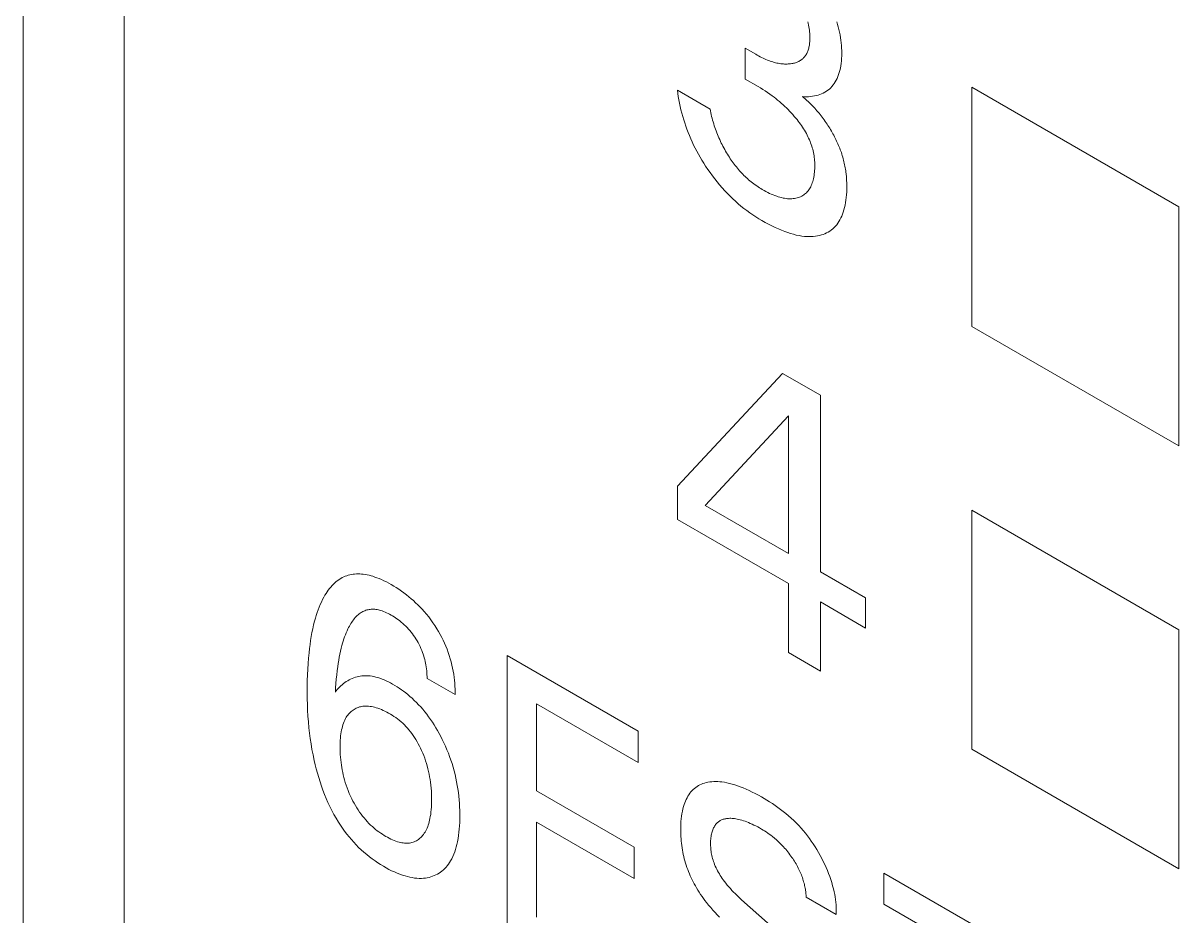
# Model space of a CAD drawing. Header units: inches. Extents: x 67578 to 72421, y -34894 to -31675.
# Drawn here: x 70346.32 to 70354.48, y -33409.98 to -33403.68 of the extents above; entities that cross this region are included whole.
import ezdxf

# ---------------------------------------------------------------- set-up
doc = ezdxf.new("R2010")
doc.units = ezdxf.units.IN
doc.header["$MEASUREMENT"] = 0

# ---------------------------------------------------------------- blocks, each defined once
blk = doc.blocks.new('ET200S')
at = {"lineweight": 0}
for p, q in [((86.7941, -40.491), (86.7941, 24.9925)), ((87.2429, 24.9235), (87.2429, -40.5599)), ((90.2796, -35.2063), (90.2812, -35.2134)), ((90.4112, -35.2183), (90.4077, -35.2068)), ((90.2812, -35.2134), (90.2828, -35.2211)), ((90.2828, -35.2211), (90.2841, -35.2287)), ((90.2841, -35.2287), (90.2853, -35.2363)), ((90.2853, -35.2363), (90.2863, -35.2438)), ((90.2863, -35.2438), (90.287, -35.2512)), ((90.287, -35.2512), (90.2876, -35.2585)), ((90.2876, -35.2585), (90.288, -35.2658)), ((90.4144, -35.2298), (90.4112, -35.2183)), ((90.4172, -35.2412), (90.4144, -35.2298)), ((90.4199, -35.2533), (90.4172, -35.2412)), ((90.4223, -35.2653), (90.4199, -35.2533)), ((90.2859, -35.31), (90.2851, -35.3147)), ((90.2866, -35.3052), (90.2859, -35.31)), ((90.2871, -35.3003), (90.2866, -35.3052)), ((90.2876, -35.2953), (90.2871, -35.3003)), ((90.2879, -35.2903), (90.2876, -35.2953)), ((90.2881, -35.2851), (90.2879, -35.2903)), ((90.288, -35.2658), (90.2882, -35.2729)), ((90.2882, -35.28), (90.2881, -35.2851)), ((90.2882, -35.2729), (90.2882, -35.28)), ((90.4243, -35.2772), (90.4223, -35.2653)), ((90.4259, -35.289), (90.4243, -35.2772)), ((90.4272, -35.3007), (90.4259, -35.289)), ((90.4283, -35.3122), (90.4272, -35.3007)), ((90.429, -35.3236), (90.4283, -35.3122)), ((90.0003, -35.3238), (90.0476, -35.3511)), ((90.0003, -35.4609), (90.0003, -35.3238)), ((90.0541, -35.3548), (90.0476, -35.3511)), ((90.0606, -35.3584), (90.0541, -35.3548)), ((90.0671, -35.3618), (90.0606, -35.3584)), ((90.0736, -35.3651), (90.0671, -35.3618)), ((90.0801, -35.3682), (90.0736, -35.3651)), ((90.2632, -35.3637), (90.2606, -35.3665)), ((90.2656, -35.3608), (90.2632, -35.3637)), ((90.2679, -35.3577), (90.2656, -35.3608)), ((90.2701, -35.3545), (90.2679, -35.3577)), ((90.2722, -35.3512), (90.2701, -35.3545)), ((90.2742, -35.3477), (90.2722, -35.3512)), ((90.276, -35.3441), (90.2742, -35.3477)), ((90.2777, -35.3403), (90.276, -35.3441)), ((90.2793, -35.3364), (90.2777, -35.3403)), ((90.2807, -35.3323), (90.2793, -35.3364)), ((90.282, -35.3281), (90.2807, -35.3323)), ((90.2832, -35.3237), (90.282, -35.3281)), ((90.2842, -35.3193), (90.2832, -35.3237)), ((90.2851, -35.3147), (90.2842, -35.3193)), ((90.4289, -35.369), (90.4294, -35.3576)), ((90.4294, -35.3348), (90.429, -35.3236)), ((90.4295, -35.3459), (90.4294, -35.3348)), ((90.4294, -35.3576), (90.4295, -35.3459)), ((90.0866, -35.3711), (90.0801, -35.3682)), ((90.093, -35.3739), (90.0866, -35.3711)), ((90.0994, -35.3766), (90.093, -35.3739)), ((90.1059, -35.3791), (90.0994, -35.3766)), ((90.1119, -35.3812), (90.1059, -35.3791)), ((90.118, -35.3833), (90.1119, -35.3812)), ((90.124, -35.3851), (90.118, -35.3833)), ((90.1299, -35.3868), (90.124, -35.3851)), ((90.1359, -35.3884), (90.1299, -35.3868)), ((90.1418, -35.3897), (90.1359, -35.3884)), ((90.1476, -35.3909), (90.1418, -35.3897)), ((90.1535, -35.392), (90.1476, -35.3909)), ((90.1592, -35.3928), (90.1535, -35.392)), ((90.1649, -35.3935), (90.1592, -35.3928)), ((90.1704, -35.3939), (90.1649, -35.3935)), ((90.1759, -35.3943), (90.1704, -35.3939)), ((90.1814, -35.3944), (90.1759, -35.3943)), ((90.1868, -35.3943), (90.1814, -35.3944)), ((90.1921, -35.3941), (90.1868, -35.3943)), ((90.1974, -35.3937), (90.1921, -35.3941)), ((90.2026, -35.3931), (90.1974, -35.3937)), ((90.2078, -35.3924), (90.2026, -35.3931)), ((90.2119, -35.3916), (90.2078, -35.3924)), ((90.2159, -35.3907), (90.2119, -35.3916)), ((90.2199, -35.3897), (90.2159, -35.3907)), ((90.2239, -35.3886), (90.2199, -35.3897)), ((90.2277, -35.3873), (90.2239, -35.3886)), ((90.2315, -35.3859), (90.2277, -35.3873)), ((90.2352, -35.3843), (90.2315, -35.3859)), ((90.2389, -35.3825), (90.2352, -35.3843)), ((90.2424, -35.3806), (90.2389, -35.3825)), ((90.2459, -35.3786), (90.2424, -35.3806)), ((90.2492, -35.3763), (90.2459, -35.3786)), ((90.2524, -35.3739), (90.2492, -35.3763)), ((90.2553, -35.3716), (90.2524, -35.3739)), ((90.258, -35.3691), (90.2553, -35.3716)), ((90.2606, -35.3665), (90.258, -35.3691)), ((90.4214, -35.4225), (90.4236, -35.4124)), ((90.4236, -35.4124), (90.4255, -35.402)), ((90.4255, -35.402), (90.427, -35.3912)), ((90.427, -35.3912), (90.4281, -35.3803)), ((90.4281, -35.3803), (90.4289, -35.369)), ((90.0582, -35.4944), (90.0003, -35.4609)), ((90.4011, -35.4734), (90.4053, -35.4659)), ((90.4053, -35.4659), (90.4092, -35.458)), ((90.4092, -35.458), (90.4127, -35.4498)), ((90.4127, -35.4498), (90.4159, -35.4412)), ((90.4159, -35.4412), (90.4187, -35.4323)), ((90.4187, -35.4323), (90.4214, -35.4225)), ((89.6996, -35.5104), (89.8447, -35.5942)), ((89.6996, -35.5104), (89.7015, -35.5247)), ((90.0582, -35.4944), (90.0686, -35.5005)), ((90.0686, -35.5005), (90.0791, -35.507)), ((90.0791, -35.507), (90.0896, -35.5137)), ((90.0896, -35.5137), (90.1001, -35.5206)), ((90.3475, -35.5231), (90.3547, -35.5193)), ((90.3547, -35.5193), (90.3616, -35.515)), ((90.3616, -35.515), (90.3683, -35.5103)), ((90.3683, -35.5103), (90.3746, -35.5052)), ((90.3746, -35.5052), (90.3807, -35.4996)), ((90.3807, -35.4996), (90.3864, -35.4935)), ((90.3864, -35.4935), (90.3916, -35.4872)), ((90.3916, -35.4872), (90.3965, -35.4805)), ((90.3965, -35.4805), (90.4011, -35.4734)), ((91.927, -36.0283), (91.0078, -35.4976)), ((91.0078, -35.4976), (91.0078, -36.559)), ((89.7015, -35.5247), (89.7036, -35.5391)), ((89.7036, -35.5391), (89.7061, -35.5536)), ((89.7061, -35.5536), (89.709, -35.5683)), ((89.709, -35.5683), (89.7121, -35.583)), ((90.1001, -35.5206), (90.1105, -35.5279)), ((90.1105, -35.5279), (90.1209, -35.5354)), ((90.1209, -35.5354), (90.129, -35.5415)), ((90.129, -35.5415), (90.1371, -35.5478)), ((90.1371, -35.5478), (90.1451, -35.5543)), ((90.1451, -35.5543), (90.1531, -35.5609)), ((90.1531, -35.5609), (90.161, -35.5678)), ((90.161, -35.5678), (90.1689, -35.5749)), ((90.2551, -35.5386), (90.2644, -35.5392)), ((90.2602, -35.5428), (90.2551, -35.5386)), ((90.2653, -35.5471), (90.2602, -35.5428)), ((90.2644, -35.5392), (90.2735, -35.5394)), ((90.2703, -35.5515), (90.2653, -35.5471)), ((90.2754, -35.556), (90.2703, -35.5515)), ((90.2735, -35.5394), (90.2824, -35.5392)), ((90.2804, -35.5607), (90.2754, -35.556)), ((90.2854, -35.5654), (90.2804, -35.5607)), ((90.2824, -35.5392), (90.2912, -35.5385)), ((90.2904, -35.5703), (90.2854, -35.5654)), ((90.2953, -35.5753), (90.2904, -35.5703)), ((90.2912, -35.5385), (90.2998, -35.5375)), ((90.2998, -35.5375), (90.3082, -35.5361)), ((90.3082, -35.5361), (90.3165, -35.5343)), ((90.3165, -35.5343), (90.3246, -35.5321)), ((90.3246, -35.5321), (90.3325, -35.5295)), ((90.3325, -35.5295), (90.3401, -35.5265)), ((90.3401, -35.5265), (90.3475, -35.5231)), ((89.7121, -35.583), (89.7156, -35.5979)), ((89.7156, -35.5979), (89.7194, -35.6128)), ((89.7194, -35.6128), (89.7236, -35.6277)), ((89.8463, -35.6023), (89.8447, -35.5942)), ((89.8481, -35.6104), (89.8463, -35.6023)), ((89.8499, -35.6186), (89.8481, -35.6104)), ((89.8519, -35.6268), (89.8499, -35.6186)), ((90.1689, -35.5749), (90.1768, -35.5821)), ((90.1768, -35.5821), (90.184, -35.5891)), ((90.184, -35.5891), (90.1912, -35.5962)), ((90.1912, -35.5962), (90.1983, -35.6035)), ((90.1983, -35.6035), (90.2053, -35.611)), ((90.2053, -35.611), (90.2122, -35.6186)), ((90.2122, -35.6186), (90.2191, -35.6265)), ((90.3002, -35.5804), (90.2953, -35.5753)), ((90.3051, -35.5856), (90.3002, -35.5804)), ((90.31, -35.5909), (90.3051, -35.5856)), ((90.3148, -35.5963), (90.31, -35.5909)), ((90.3196, -35.6018), (90.3148, -35.5963)), ((90.3243, -35.6074), (90.3196, -35.6018)), ((90.329, -35.6131), (90.3243, -35.6074)), ((90.3336, -35.6188), (90.329, -35.6131)), ((90.3382, -35.6247), (90.3336, -35.6188)), ((89.7236, -35.6277), (89.7278, -35.6418)), ((89.7278, -35.6418), (89.7323, -35.6559)), ((89.7323, -35.6559), (89.7371, -35.6699)), ((89.7371, -35.6699), (89.7421, -35.684)), ((89.8541, -35.6351), (89.8519, -35.6268)), ((89.8563, -35.6433), (89.8541, -35.6351)), ((89.8587, -35.6516), (89.8563, -35.6433)), ((89.8612, -35.6599), (89.8587, -35.6516)), ((89.8638, -35.6682), (89.8612, -35.6599)), ((89.8664, -35.6759), (89.8638, -35.6682)), ((90.2191, -35.6265), (90.2258, -35.6345)), ((90.2258, -35.6345), (90.231, -35.6409)), ((90.231, -35.6409), (90.236, -35.6474)), ((90.236, -35.6474), (90.241, -35.654)), ((90.241, -35.654), (90.2459, -35.6607)), ((90.2459, -35.6607), (90.2507, -35.6676)), ((90.2507, -35.6676), (90.2553, -35.6745)), ((90.3428, -35.6306), (90.3382, -35.6247)), ((90.3472, -35.6366), (90.3428, -35.6306)), ((90.3517, -35.6426), (90.3472, -35.6366)), ((90.356, -35.6488), (90.3517, -35.6426)), ((90.3603, -35.655), (90.356, -35.6488)), ((90.3645, -35.6612), (90.3603, -35.655)), ((90.3685, -35.6672), (90.3645, -35.6612)), ((90.3724, -35.6733), (90.3685, -35.6672)), ((90.3762, -35.6794), (90.3724, -35.6733)), ((89.7421, -35.684), (89.7475, -35.6981)), ((89.7475, -35.6981), (89.7532, -35.7121)), ((89.7532, -35.7121), (89.7592, -35.7261)), ((89.8691, -35.6837), (89.8664, -35.6759)), ((89.8719, -35.6914), (89.8691, -35.6837)), ((89.8748, -35.6991), (89.8719, -35.6914)), ((89.8778, -35.7069), (89.8748, -35.6991)), ((89.881, -35.7146), (89.8778, -35.7069)), ((89.8842, -35.7222), (89.881, -35.7146)), ((89.8876, -35.7299), (89.8842, -35.7222)), ((90.2553, -35.6745), (90.2599, -35.6815)), ((90.2599, -35.6815), (90.2643, -35.6886)), ((90.2643, -35.6886), (90.2685, -35.6959)), ((90.2685, -35.6959), (90.2726, -35.7032)), ((90.2726, -35.7032), (90.2761, -35.71)), ((90.2761, -35.71), (90.2796, -35.7168)), ((90.2796, -35.7168), (90.2828, -35.7238)), ((90.2828, -35.7238), (90.2859, -35.7307)), ((90.3799, -35.6855), (90.3762, -35.6794)), ((90.3836, -35.6917), (90.3799, -35.6855)), ((90.3872, -35.698), (90.3836, -35.6917)), ((90.3907, -35.7042), (90.3872, -35.698)), ((90.3942, -35.7105), (90.3907, -35.7042)), ((90.3975, -35.7168), (90.3942, -35.7105)), ((90.4008, -35.7232), (90.3975, -35.7168)), ((90.4039, -35.7296), (90.4008, -35.7232)), ((89.7592, -35.7261), (89.7654, -35.74)), ((89.7654, -35.74), (89.772, -35.7538)), ((89.772, -35.7538), (89.7788, -35.7675)), ((89.7788, -35.7675), (89.7859, -35.7811)), ((89.8911, -35.7375), (89.8876, -35.7299)), ((89.8946, -35.7449), (89.8911, -35.7375)), ((89.8983, -35.7522), (89.8946, -35.7449)), ((89.902, -35.7595), (89.8983, -35.7522)), ((89.9059, -35.7667), (89.902, -35.7595)), ((89.9098, -35.7739), (89.9059, -35.7667)), ((89.9139, -35.781), (89.9098, -35.7739)), ((90.2859, -35.7307), (90.2888, -35.7377)), ((90.2888, -35.7377), (90.2916, -35.7447)), ((90.2916, -35.7447), (90.2941, -35.7517)), ((90.2941, -35.7517), (90.2965, -35.7587)), ((90.2965, -35.7587), (90.2987, -35.7657)), ((90.2987, -35.7657), (90.3006, -35.7727)), ((90.3006, -35.7727), (90.3025, -35.7799)), ((90.407, -35.736), (90.4039, -35.7296)), ((90.41, -35.7424), (90.407, -35.736)), ((90.4129, -35.7488), (90.41, -35.7424)), ((90.4157, -35.7553), (90.4129, -35.7488)), ((90.4184, -35.7617), (90.4157, -35.7553)), ((90.4209, -35.7682), (90.4184, -35.7617)), ((90.4234, -35.7746), (90.4209, -35.7682)), ((90.4258, -35.7811), (90.4234, -35.7746)), ((89.7859, -35.7811), (89.7933, -35.7946)), ((89.7933, -35.7946), (89.8009, -35.808)), ((89.8009, -35.808), (89.8088, -35.8212)), ((89.8088, -35.8212), (89.8168, -35.8343)), ((89.918, -35.7881), (89.9139, -35.781)), ((89.9223, -35.7951), (89.918, -35.7881)), ((89.9266, -35.8021), (89.9223, -35.7951)), ((89.9307, -35.8085), (89.9266, -35.8021)), ((89.9349, -35.8148), (89.9307, -35.8085)), ((89.9392, -35.821), (89.9349, -35.8148)), ((89.9435, -35.8272), (89.9392, -35.821)), ((89.9479, -35.8333), (89.9435, -35.8272)), ((90.3025, -35.7799), (90.3041, -35.7872)), ((90.3041, -35.7872), (90.3055, -35.7944)), ((90.3055, -35.7944), (90.3067, -35.8015)), ((90.3067, -35.8015), (90.3076, -35.8086)), ((90.3076, -35.8086), (90.3084, -35.8156)), ((90.3084, -35.8156), (90.3091, -35.8225)), ((90.3091, -35.8225), (90.3095, -35.8294)), ((90.428, -35.7876), (90.4258, -35.7811)), ((90.4302, -35.794), (90.428, -35.7876)), ((90.4323, -35.8008), (90.4302, -35.794)), ((90.4343, -35.8077), (90.4323, -35.8008)), ((90.4362, -35.8145), (90.4343, -35.8077)), ((90.438, -35.8213), (90.4362, -35.8145)), ((90.4396, -35.8281), (90.438, -35.8213)), ((89.8168, -35.8343), (89.8251, -35.8472)), ((89.8251, -35.8472), (89.8349, -35.8619)), ((89.8349, -35.8619), (89.845, -35.8762)), ((89.845, -35.8762), (89.8553, -35.8904)), ((89.9524, -35.8393), (89.9479, -35.8333)), ((89.957, -35.8452), (89.9524, -35.8393)), ((89.9616, -35.8511), (89.957, -35.8452)), ((89.9663, -35.8568), (89.9616, -35.8511)), ((89.9711, -35.8624), (89.9663, -35.8568)), ((89.9758, -35.8679), (89.9711, -35.8624)), ((89.9807, -35.8733), (89.9758, -35.8679)), ((89.9856, -35.8786), (89.9807, -35.8733)), ((89.9905, -35.8838), (89.9856, -35.8786)), ((90.3088, -35.8744), (90.3079, -35.8819)), ((90.3094, -35.8667), (90.3088, -35.8744)), ((90.3098, -35.8589), (90.3094, -35.8667)), ((90.3095, -35.8294), (90.3098, -35.8362)), ((90.3098, -35.8362), (90.31, -35.8429)), ((90.31, -35.851), (90.3098, -35.8589)), ((90.31, -35.8429), (90.31, -35.851)), ((90.4412, -35.8348), (90.4396, -35.8281)), ((90.4426, -35.8416), (90.4412, -35.8348)), ((90.4439, -35.8483), (90.4426, -35.8416)), ((90.4451, -35.855), (90.4439, -35.8483)), ((90.4462, -35.8617), (90.4451, -35.855)), ((90.4472, -35.8683), (90.4462, -35.8617)), ((90.4481, -35.8749), (90.4472, -35.8683)), ((90.4489, -35.8815), (90.4481, -35.8749)), ((89.8553, -35.8904), (89.8658, -35.9042)), ((89.8658, -35.9042), (89.8766, -35.9178)), ((89.8766, -35.9178), (89.8875, -35.931)), ((89.9956, -35.8888), (89.9905, -35.8838)), ((90.0006, -35.8937), (89.9956, -35.8888)), ((90.0057, -35.8986), (90.0006, -35.8937)), ((90.0108, -35.9032), (90.0057, -35.8986)), ((90.016, -35.9078), (90.0108, -35.9032)), ((90.0212, -35.9122), (90.016, -35.9078)), ((90.0273, -35.9172), (90.0212, -35.9122)), ((90.0334, -35.9221), (90.0273, -35.9172)), ((90.0396, -35.9267), (90.0334, -35.9221)), ((90.0458, -35.9312), (90.0396, -35.9267)), ((90.2967, -35.928), (90.2944, -35.9336)), ((90.2988, -35.9223), (90.2967, -35.928)), ((90.3007, -35.9164), (90.2988, -35.9223)), ((90.3025, -35.9104), (90.3007, -35.9164)), ((90.3042, -35.9035), (90.3025, -35.9104)), ((90.3056, -35.8965), (90.3042, -35.9035)), ((90.3069, -35.8893), (90.3056, -35.8965)), ((90.3079, -35.8819), (90.3069, -35.8893)), ((90.4502, -35.8957), (90.4489, -35.8815)), ((90.4512, -35.9097), (90.4502, -35.8957)), ((90.4518, -35.9235), (90.4512, -35.9097)), ((90.4521, -35.937), (90.4518, -35.9235)), ((89.8875, -35.931), (89.8987, -35.9439)), ((89.8987, -35.9439), (89.9102, -35.9566)), ((89.9102, -35.9566), (89.9218, -35.9689)), ((89.9218, -35.9689), (89.9336, -35.9809)), ((89.9336, -35.9809), (89.9456, -35.9924)), ((90.052, -35.9355), (90.0458, -35.9312)), ((90.0582, -35.9397), (90.052, -35.9355)), ((90.0645, -35.9438), (90.0582, -35.9397)), ((90.0707, -35.9476), (90.0645, -35.9438)), ((90.077, -35.9514), (90.0707, -35.9476)), ((90.085, -35.956), (90.077, -35.9514)), ((90.093, -35.9603), (90.085, -35.956)), ((90.101, -35.9645), (90.093, -35.9603)), ((90.109, -35.9684), (90.101, -35.9645)), ((90.117, -35.972), (90.109, -35.9684)), ((90.125, -35.9754), (90.117, -35.972)), ((90.1329, -35.9785), (90.125, -35.9754)), ((90.1408, -35.9814), (90.1329, -35.9785)), ((90.2518, -35.9809), (90.2471, -35.9832)), ((90.2563, -35.9784), (90.2518, -35.9809)), ((90.2607, -35.9756), (90.2563, -35.9784)), ((90.2649, -35.9726), (90.2607, -35.9756)), ((90.2689, -35.9693), (90.2649, -35.9726)), ((90.2728, -35.9657), (90.2689, -35.9693)), ((90.2764, -35.9619), (90.2728, -35.9657)), ((90.2799, -35.9578), (90.2764, -35.9619)), ((90.2832, -35.9535), (90.2799, -35.9578)), ((90.2863, -35.9488), (90.2832, -35.9535)), ((90.2892, -35.944), (90.2863, -35.9488)), ((90.2919, -35.9389), (90.2892, -35.944)), ((90.2944, -35.9336), (90.2919, -35.9389)), ((90.4499, -35.9863), (90.4509, -35.9744)), ((90.4509, -35.9744), (90.4516, -35.9621)), ((90.4516, -35.9621), (90.452, -35.9497)), ((90.452, -35.9497), (90.4521, -35.937)), ((89.9456, -35.9924), (89.9577, -36.0036)), ((89.9577, -36.0036), (89.9699, -36.0143)), ((89.9699, -36.0143), (89.9822, -36.0247)), ((89.9822, -36.0247), (89.9953, -36.0352)), ((90.1479, -35.9837), (90.1408, -35.9814)), ((90.1549, -35.9858), (90.1479, -35.9837)), ((90.1619, -35.9876), (90.1549, -35.9858)), ((90.1689, -35.9892), (90.1619, -35.9876)), ((90.1758, -35.9905), (90.1689, -35.9892)), ((90.1826, -35.9915), (90.1758, -35.9905)), ((90.1893, -35.9922), (90.1826, -35.9915)), ((90.1959, -35.9926), (90.1893, -35.9922)), ((90.2021, -35.9927), (90.1959, -35.9926)), ((90.2082, -35.9925), (90.2021, -35.9927)), ((90.2142, -35.992), (90.2082, -35.9925)), ((90.2201, -35.9913), (90.2142, -35.992)), ((90.2258, -35.9902), (90.2201, -35.9913)), ((90.2315, -35.9888), (90.2258, -35.9902)), ((90.237, -35.9872), (90.2315, -35.9888)), ((90.2423, -35.9852), (90.237, -35.9872)), ((90.2471, -35.9832), (90.2423, -35.9852)), ((90.4395, -36.0421), (90.4423, -36.0315)), ((90.4423, -36.0315), (90.4448, -36.0207)), ((90.4448, -36.0207), (90.4468, -36.0095)), ((90.4468, -36.0095), (90.4485, -35.998)), ((90.4485, -35.998), (90.4499, -35.9863)), ((91.927, -37.0897), (91.927, -36.0283)), ((89.9953, -36.0352), (90.0086, -36.0453)), ((90.0086, -36.0453), (90.0219, -36.0549)), ((90.0219, -36.0549), (90.0352, -36.0641)), ((90.0352, -36.0641), (90.0486, -36.0729)), ((90.0486, -36.0729), (90.062, -36.0813)), ((90.062, -36.0813), (90.0755, -36.0894)), ((90.4219, -36.0857), (90.4261, -36.0776)), ((90.4261, -36.0776), (90.4299, -36.0692)), ((90.4299, -36.0692), (90.4334, -36.0605)), ((90.4334, -36.0605), (90.4366, -36.0514)), ((90.4366, -36.0514), (90.4395, -36.0421)), ((90.0755, -36.0894), (90.09, -36.0977)), ((90.09, -36.0977), (90.1046, -36.1056)), ((90.1046, -36.1056), (90.1192, -36.1131)), ((90.1192, -36.1131), (90.1337, -36.1201)), ((90.1337, -36.1201), (90.1481, -36.1266)), ((90.1481, -36.1266), (90.1626, -36.1326)), ((90.1626, -36.1326), (90.1769, -36.1381)), ((90.3767, -36.1358), (90.3835, -36.1311)), ((90.3835, -36.1311), (90.3899, -36.1259)), ((90.3899, -36.1259), (90.3961, -36.1202)), ((90.3961, -36.1202), (90.402, -36.1141)), ((90.402, -36.1141), (90.4074, -36.1076)), ((90.4074, -36.1076), (90.4126, -36.1007)), ((90.4126, -36.1007), (90.4174, -36.0934)), ((90.4174, -36.0934), (90.4219, -36.0857)), ((90.1769, -36.1381), (90.1898, -36.1426)), ((90.1898, -36.1426), (90.2026, -36.1467)), ((90.2026, -36.1467), (90.2153, -36.1503)), ((90.2153, -36.1503), (90.2279, -36.1534)), ((90.2279, -36.1534), (90.2404, -36.156)), ((90.2404, -36.156), (90.2527, -36.158)), ((90.2527, -36.158), (90.2649, -36.1594)), ((90.2649, -36.1594), (90.2747, -36.1601)), ((90.2747, -36.1601), (90.2844, -36.1604)), ((90.2844, -36.1604), (90.294, -36.1603)), ((90.294, -36.1603), (90.3034, -36.1598)), ((90.3034, -36.1598), (90.3127, -36.1588)), ((90.3127, -36.1588), (90.3218, -36.1574)), ((90.3218, -36.1574), (90.3306, -36.1555)), ((90.3306, -36.1555), (90.3393, -36.1532)), ((90.3393, -36.1532), (90.3472, -36.1506)), ((90.3472, -36.1506), (90.355, -36.1475)), ((90.355, -36.1475), (90.3625, -36.144)), ((90.3625, -36.144), (90.3697, -36.1402)), ((90.3697, -36.1402), (90.3767, -36.1358)), ((91.0078, -36.559), (91.927, -37.0897)), ((89.6996, -37.2686), (90.1672, -36.7678)), ((90.1672, -36.7678), (90.3348, -36.8645)), ((90.3348, -36.8645), (90.3348, -37.6492)), ((90.1927, -36.957), (89.8236, -37.3541)), ((90.1927, -37.5672), (90.1927, -36.957)), ((89.6996, -37.4162), (89.6996, -37.2686)), ((89.8236, -37.3541), (90.1927, -37.5672)), ((90.1927, -37.7009), (89.6996, -37.4162)), ((91.927, -37.9062), (91.0078, -37.3755)), ((91.0078, -37.3755), (91.0078, -38.437)), ((90.3348, -37.6492), (90.5355, -37.7651)), ((90.1927, -38.0073), (90.1927, -37.7009)), ((90.5355, -37.7651), (90.5355, -37.8988)), ((90.5355, -37.8988), (90.3348, -37.7829)), ((90.3348, -37.7829), (90.3348, -38.0893)), ((91.927, -38.9677), (91.927, -37.9062)), ((88.9439, -38.0211), (89.5257, -38.357)), ((88.9439, -39.2459), (88.9439, -38.0211)), ((90.3348, -38.0893), (90.1927, -38.0073)), ((88.7132, -38.1943), (88.588, -38.1221)), ((89.5257, -38.4959), (89.0744, -38.2354)), ((89.0744, -38.2354), (89.0744, -38.6216)), ((89.5257, -38.357), (89.5257, -38.4959)), ((91.0078, -38.437), (91.927, -38.9677)), ((89.0744, -38.6216), (89.5081, -38.872)), ((89.5081, -39.0109), (89.0744, -38.7605)), ((89.0744, -38.7605), (89.0744, -39.1824)), ((89.5081, -38.872), (89.5081, -39.0109)), ((90.617, -38.987), (91.2658, -39.3616)), ((90.617, -39.1242), (90.617, -38.987)), ((89.9851, -39.1048), (90.1772, -39.2748)), ((90.4045, -39.1708), (90.2719, -39.0942)), ((91.1311, -39.421), (90.617, -39.1242))]:
    blk.add_line(p, q, dxfattribs=at)
for points in [[(88.7132, -38.1943), (88.7131, -38.182), (88.7127, -38.1695), (88.7121, -38.1567), (88.7111, -38.1438), (88.7099, -38.1306), (88.7083, -38.1174), (88.7064, -38.1039), (88.7041, -38.0904), (88.7014, -38.0766), (88.6983, -38.0628), (88.6949, -38.0488), (88.691, -38.0348), (88.6867, -38.0208), (88.682, -38.0068), (88.6768, -37.9928), (88.6714, -37.9794), (88.6656, -37.9661), (88.6595, -37.9529), (88.653, -37.9398), (88.6461, -37.9268), (88.6388, -37.914), (88.6313, -37.9014), (88.6228, -37.8879), (88.6139, -37.8747), (88.6047, -37.8618), (88.5952, -37.8493), (88.5854, -37.8371), (88.5754, -37.8252), (88.5661, -37.8149), (88.5567, -37.8049), (88.5471, -37.7952), (88.5374, -37.7859), (88.5276, -37.7769), (88.5177, -37.7682), (88.5077, -37.7599), (88.4965, -37.7509), (88.4853, -37.7424), (88.474, -37.7342), (88.4626, -37.7264), (88.4512, -37.719), (88.4398, -37.712), (88.4283, -37.7052), (88.4178, -37.6994), (88.4073, -37.6938), (88.3968, -37.6886), (88.3864, -37.6837), (88.3759, -37.6792), (88.3655, -37.6751), (88.3567, -37.6719), (88.3479, -37.6689), (88.3391, -37.6663), (88.3305, -37.6641), (88.3219, -37.6621), (88.3134, -37.6606), (88.305, -37.6594), (88.2971, -37.6586), (88.2893, -37.6582), (88.2816, -37.6581), (88.274, -37.6583), (88.2665, -37.6589), (88.2592, -37.6598), (88.252, -37.661), (88.2449, -37.6625), (88.2379, -37.6643), (88.2311, -37.6665), (88.2245, -37.6689), (88.218, -37.6717), (88.2117, -37.6747), (88.2055, -37.6781), (88.1984, -37.6825), (88.1914, -37.6873), (88.1848, -37.6924), (88.1783, -37.698), (88.1721, -37.7039), (88.1661, -37.7101), (88.1603, -37.7166), (88.1548, -37.7234), (88.1494, -37.7305), (88.1443, -37.7378), (88.1393, -37.7454), (88.1346, -37.7533), (88.13, -37.7613), (88.1243, -37.772), (88.1189, -37.7831), (88.1138, -37.7945), (88.1089, -37.8061), (88.1044, -37.818), (88.1001, -37.8301), (88.096, -37.8425), (88.0922, -37.8552), (88.0886, -37.868), (88.0844, -37.8846), (88.0806, -37.9015), (88.077, -37.9187), (88.0738, -37.9361), (88.0709, -37.9538), (88.0683, -37.9717), (88.0659, -37.9899), (88.0638, -38.0082), (88.0615, -38.0322), (88.0596, -38.0566), (88.0581, -38.0812), (88.0569, -38.106), (88.0561, -38.1311), (88.0557, -38.1563), (88.0556, -38.1818), (88.0559, -38.2131)], [(88.1807, -38.1838), (88.182, -38.1644), (88.1834, -38.1451), (88.185, -38.1259), (88.1869, -38.1069), (88.189, -38.0881), (88.1915, -38.0694), (88.1935, -38.0555), (88.1958, -38.0417), (88.1982, -38.0281), (88.2009, -38.0147), (88.2038, -38.0014), (88.2069, -37.9883), (88.2102, -37.9755), (88.2129, -37.9658), (88.2158, -37.9561), (88.2189, -37.9467), (88.2221, -37.9374), (88.2255, -37.9283), (88.2291, -37.9193), (88.2329, -37.9106), (88.2369, -37.902), (88.2399, -37.8959), (88.2431, -37.8899), (88.2463, -37.884), (88.2497, -37.8783), (88.2533, -37.8727), (88.2569, -37.8673), (88.2607, -37.8621), (88.2647, -37.8571), (88.2688, -37.8523), (88.2731, -37.8477), (88.2776, -37.8434), (88.2822, -37.8393), (88.287, -37.8354), (88.2909, -37.8327), (88.2949, -37.83), (88.299, -37.8276), (88.3032, -37.8254), (88.3075, -37.8233), (88.3119, -37.8215), (88.3164, -37.8198), (88.321, -37.8184), (88.3258, -37.8172), (88.3306, -37.8163), (88.3355, -37.8156), (88.3405, -37.8151), (88.3456, -37.8149), (88.3508, -37.815), (88.356, -37.8153), (88.3613, -37.8159), (88.3667, -37.8168), (88.3721, -37.8179), (88.3775, -37.8192), (88.3831, -37.8208), (88.3886, -37.8226), (88.3952, -37.8249), (88.4018, -37.8275), (88.4084, -37.8304), (88.415, -37.8336), (88.4217, -37.837), (88.4283, -37.8407), (88.4349, -37.8445), (88.4414, -37.8485), (88.4479, -37.8528), (88.4544, -37.8572), (88.4608, -37.8619), (88.4672, -37.8669), (88.4736, -37.8721), (88.4802, -37.8778), (88.4868, -37.8837), (88.4932, -37.8899), (88.4996, -37.8964), (88.5058, -37.9031), (88.5119, -37.9101), (88.5176, -37.9171), (88.5231, -37.9242), (88.5285, -37.9316), (88.5336, -37.9392), (88.5386, -37.9469), (88.5434, -37.9548), (88.5482, -37.9632), (88.5527, -37.9718), (88.557, -37.9805), (88.561, -37.9892), (88.5647, -37.998), (88.5682, -38.0068), (88.571, -38.0149), (88.5736, -38.0229), (88.5759, -38.0309), (88.5781, -38.0389), (88.5799, -38.0468), (88.5816, -38.0547), (88.583, -38.0626), (88.5844, -38.0714), (88.5856, -38.0802), (88.5865, -38.0888), (88.5872, -38.0973), (88.5877, -38.1057), (88.5879, -38.114), (88.588, -38.1221)], [(88.7332, -38.7082), (88.7326, -38.6927), (88.7317, -38.6771), (88.7305, -38.6613), (88.729, -38.6453), (88.7271, -38.6292), (88.7248, -38.613), (88.7223, -38.5971), (88.7194, -38.5812), (88.7161, -38.5652), (88.7124, -38.549), (88.7083, -38.5328), (88.7038, -38.5165), (88.6989, -38.5002), (88.6938, -38.4848), (88.6884, -38.4694), (88.6826, -38.454), (88.6764, -38.4386), (88.6699, -38.4233), (88.663, -38.408), (88.6557, -38.3929), (88.649, -38.3798), (88.6421, -38.3667), (88.6349, -38.3539), (88.6275, -38.3411), (88.6198, -38.3286), (88.6118, -38.3163), (88.6036, -38.3042), (88.5951, -38.2923), (88.5865, -38.281), (88.5778, -38.27), (88.5688, -38.2593), (88.5597, -38.2489), (88.5504, -38.2388), (88.5409, -38.229), (88.5313, -38.2196), (88.5216, -38.2105), (88.5122, -38.2022), (88.5027, -38.1942), (88.4932, -38.1865), (88.4836, -38.1792), (88.474, -38.1722), (88.4643, -38.1655), (88.4546, -38.1592), (88.4448, -38.1532), (88.4351, -38.1475), (88.4257, -38.1423), (88.4163, -38.1374), (88.4069, -38.1329), (88.3975, -38.1287), (88.3882, -38.125), (88.3789, -38.1216), (88.3697, -38.1186), (88.3606, -38.116), (88.3516, -38.1139), (88.3436, -38.1124), (88.3358, -38.1113), (88.328, -38.1106), (88.3203, -38.1102), (88.3128, -38.1101), (88.3054, -38.1104), (88.2981, -38.111), (88.2909, -38.1119), (88.2838, -38.1132), (88.277, -38.1148), (88.2696, -38.1169), (88.2624, -38.1194), (88.2554, -38.1222), (88.2486, -38.1253), (88.242, -38.1288), (88.2355, -38.1325), (88.2292, -38.1365), (88.223, -38.1408), (88.217, -38.1454), (88.2112, -38.1501), (88.2053, -38.1553), (88.1997, -38.1608), (88.1945, -38.1662), (88.1895, -38.172), (88.185, -38.1777), (88.1807, -38.1838)], [(88.0559, -38.2131), (88.0566, -38.2382), (88.0576, -38.2636), (88.0591, -38.2892), (88.061, -38.3151), (88.0634, -38.3411), (88.066, -38.365), (88.0691, -38.389), (88.0727, -38.4132), (88.0769, -38.4376), (88.0816, -38.4622), (88.0868, -38.4869), (88.0912, -38.5056), (88.096, -38.5244), (88.1011, -38.5433), (88.1067, -38.5622), (88.1127, -38.5811), (88.1191, -38.6001), (88.1259, -38.6191), (88.1329, -38.6371), (88.1403, -38.6551), (88.1481, -38.673), (88.1564, -38.6908), (88.1651, -38.7084), (88.1744, -38.7258), (88.1841, -38.743), (88.1943, -38.7598), (88.2031, -38.7736), (88.2123, -38.7871), (88.2218, -38.8003), (88.2315, -38.8133), (88.2415, -38.8258), (88.2518, -38.8381), (88.2623, -38.8499), (88.2729, -38.8613), (88.2838, -38.8723), (88.2957, -38.8836), (88.3077, -38.8944), (88.3199, -38.9047), (88.3322, -38.9145), (88.3445, -38.9238), (88.357, -38.9326), (88.3695, -38.941), (88.382, -38.949), (88.3945, -38.9565), (88.4067, -38.9634), (88.4188, -38.9699), (88.4308, -38.9759), (88.4429, -38.9816), (88.4549, -38.9868), (88.4668, -38.9915), (88.4787, -38.9957), (88.4905, -38.9994), (88.5012, -39.0024), (88.5118, -39.0049), (88.5223, -39.0069), (88.5327, -39.0085), (88.543, -39.0095), (88.553, -39.0101), (88.563, -39.0101), (88.5727, -39.0096), (88.581, -39.0087), (88.5892, -39.0073), (88.5972, -39.0056), (88.605, -39.0035), (88.6127, -39.0009), (88.6201, -38.998), (88.6273, -38.9947), (88.6343, -38.991), (88.6411, -38.9869), (88.6478, -38.9823), (88.6543, -38.9773), (88.6605, -38.972), (88.6665, -38.9663), (88.6722, -38.9602), (88.6777, -38.9538), (88.6829, -38.947), (88.6878, -38.9398), (88.6924, -38.9324), (88.6976, -38.9231), (88.7023, -38.9133), (88.7067, -38.9032), (88.7107, -38.8926), (88.7144, -38.8817), (88.7177, -38.8705), (88.7206, -38.859), (88.7232, -38.8472), (88.7257, -38.8336), (88.7279, -38.8197), (88.7297, -38.8055), (88.7311, -38.7911), (88.7322, -38.7764), (88.7329, -38.7615), (88.7333, -38.7464), (88.7335, -38.7312), (88.7332, -38.7082)], [(88.5502, -38.8368), (88.5457, -38.8399), (88.541, -38.8427), (88.5362, -38.8453), (88.5312, -38.8475), (88.5261, -38.8494), (88.5208, -38.851), (88.5153, -38.8522), (88.5101, -38.8531), (88.5048, -38.8536), (88.4993, -38.8538), (88.4938, -38.8538), (88.4881, -38.8534), (88.4824, -38.8528), (88.4766, -38.852), (88.4707, -38.8508), (88.4648, -38.8494), (88.4574, -38.8473), (88.45, -38.8449), (88.4425, -38.8421), (88.435, -38.8389), (88.4275, -38.8355), (88.4199, -38.8318), (88.4123, -38.8277), (88.4047, -38.8235), (88.3971, -38.819), (88.3896, -38.8142), (88.3821, -38.8093), (88.3746, -38.804), (88.3672, -38.7985), (88.3598, -38.7927), (88.3525, -38.7866), (88.3452, -38.7803), (88.3376, -38.7732), (88.3301, -38.7658), (88.3228, -38.7581), (88.3156, -38.7502), (88.3085, -38.7419), (88.3016, -38.7334), (88.2949, -38.7246), (88.2883, -38.7154), (88.282, -38.706), (88.2759, -38.6964), (88.27, -38.6866), (88.2643, -38.6767), (88.2589, -38.6666), (88.2538, -38.6565), (88.2481, -38.6445), (88.2428, -38.6325), (88.2378, -38.6204), (88.2331, -38.6082), (88.2288, -38.5961), (88.2249, -38.5839), (88.2215, -38.5728), (88.2185, -38.5617), (88.2158, -38.5507), (88.2133, -38.5397), (88.2111, -38.5287), (88.2092, -38.5179), (88.2075, -38.5071), (88.2059, -38.4951), (88.2045, -38.4833), (88.2035, -38.4716), (88.2027, -38.46), (88.2021, -38.4485), (88.2018, -38.4371), (88.2017, -38.4259), (88.2018, -38.416), (88.2021, -38.4061), (88.2026, -38.3964), (88.2033, -38.3868), (88.2043, -38.3774), (88.2055, -38.3682), (88.2069, -38.3592), (88.2086, -38.3503), (88.2104, -38.3426), (88.2124, -38.3351), (88.2146, -38.3278), (88.217, -38.3207), (88.2197, -38.3138), (88.2227, -38.3072), (88.2259, -38.3009), (88.2294, -38.2949), (88.2325, -38.29), (88.2358, -38.2854), (88.2393, -38.281), (88.243, -38.2768), (88.2469, -38.2729), (88.2509, -38.2692), (88.2551, -38.2657), (88.2594, -38.2625), (88.2639, -38.2596)], [(88.2639, -38.2596), (88.2684, -38.257), (88.273, -38.2547), (88.2777, -38.2526), (88.2826, -38.2507), (88.2875, -38.2491), (88.2926, -38.2478), (88.2978, -38.2467), (88.3032, -38.2459), (88.3086, -38.2454), (88.3149, -38.2451), (88.3214, -38.2451), (88.328, -38.2456), (88.3347, -38.2463), (88.3415, -38.2473), (88.3484, -38.2487), (88.3553, -38.2504), (88.3623, -38.2523), (88.37, -38.2548), (88.3777, -38.2575), (88.3855, -38.2606), (88.3934, -38.264), (88.4012, -38.2677), (88.4091, -38.2717), (88.417, -38.276), (88.425, -38.2805), (88.433, -38.2854), (88.441, -38.2906), (88.449, -38.2961), (88.457, -38.3019), (88.4648, -38.3081), (88.4727, -38.3146), (88.4804, -38.3216), (88.4874, -38.3284), (88.4944, -38.3355), (88.5012, -38.3429), (88.5078, -38.3507), (88.5143, -38.3587), (88.5205, -38.367), (88.5266, -38.3755), (88.5326, -38.3845), (88.5384, -38.3938), (88.544, -38.4032), (88.5493, -38.4128), (88.5543, -38.4225), (88.5591, -38.4323), (88.5637, -38.4422), (88.5686, -38.4536), (88.5732, -38.465), (88.5775, -38.4764), (88.5814, -38.4879), (88.5851, -38.4993), (88.5885, -38.5107), (88.5918, -38.523), (88.5947, -38.5353), (88.5973, -38.5475), (88.5996, -38.5596), (88.6016, -38.5716), (88.6033, -38.5835), (88.6049, -38.5967), (88.6062, -38.6098), (88.6072, -38.6227), (88.6078, -38.6355), (88.6082, -38.6482), (88.6083, -38.6607), (88.6082, -38.6719), (88.6079, -38.683), (88.6073, -38.694), (88.6065, -38.7048), (88.6055, -38.7154), (88.6041, -38.7258), (88.6025, -38.736), (88.6011, -38.7438), (88.5994, -38.7514), (88.5976, -38.7589), (88.5955, -38.7661), (88.5933, -38.7732), (88.5908, -38.7801), (88.5881, -38.7867), (88.5852, -38.7931), (88.5822, -38.7988), (88.5791, -38.8043), (88.5758, -38.8095), (88.5723, -38.8145), (88.5685, -38.8193), (88.5646, -38.8238), (88.5605, -38.828), (88.5562, -38.832), (88.5502, -38.8368)], [(90.4045, -39.1708), (90.4051, -39.1601), (90.4052, -39.1493), (90.405, -39.1383), (90.4044, -39.1271), (90.4034, -39.1157), (90.402, -39.1043), (90.4003, -39.0927), (90.3983, -39.081), (90.3958, -39.0692), (90.3927, -39.0559), (90.3892, -39.0425), (90.3853, -39.029), (90.381, -39.0155), (90.3763, -39.0019), (90.3713, -38.9884), (90.3659, -38.9749), (90.3602, -38.9615), (90.354, -38.9479), (90.3476, -38.9345), (90.3409, -38.9212), (90.3338, -38.9079), (90.3265, -38.8949), (90.3189, -38.882), (90.311, -38.8693), (90.3029, -38.8568), (90.2945, -38.8445), (90.286, -38.8325), (90.2772, -38.8208), (90.2682, -38.8094), (90.259, -38.7982), (90.2497, -38.7874), (90.2387, -38.7755), (90.2276, -38.764), (90.2163, -38.7529), (90.2049, -38.7423), (90.1933, -38.7321), (90.1815, -38.7222), (90.1697, -38.7128), (90.1577, -38.7037), (90.1457, -38.6949), (90.1337, -38.6865), (90.1215, -38.6783), (90.1094, -38.6705), (90.0973, -38.663), (90.0851, -38.6557), (90.073, -38.6487), (90.0594, -38.6411), (90.0459, -38.6338), (90.0324, -38.6268), (90.019, -38.6203), (90.0056, -38.6141), (89.9923, -38.6084), (89.979, -38.6031), (89.967, -38.5987), (89.9552, -38.5948), (89.9434, -38.5913), (89.9316, -38.5882), (89.92, -38.5856), (89.9085, -38.5835), (89.8971, -38.5819), (89.8879, -38.5809), (89.8789, -38.5804), (89.8699, -38.5802), (89.8611, -38.5803), (89.8525, -38.5809), (89.844, -38.5819), (89.8356, -38.5832), (89.8274, -38.585), (89.8203, -38.587), (89.8133, -38.5893), (89.8065, -38.592), (89.7999, -38.595), (89.7934, -38.5983), (89.7872, -38.6021), (89.7812, -38.6062), (89.7754, -38.6106), (89.7699, -38.6154), (89.7647, -38.6206), (89.7597, -38.6262), (89.755, -38.6321), (89.7506, -38.6384), (89.7464, -38.645), (89.7425, -38.6519), (89.7389, -38.6591), (89.7355, -38.6666), (89.7324, -38.6743), (89.7296, -38.6824), (89.727, -38.6906), (89.7242, -38.7011), (89.7218, -38.7119), (89.7197, -38.7231), (89.718, -38.7345), (89.7167, -38.7461), (89.7157, -38.758), (89.715, -38.7702), (89.7146, -38.7825), (89.7145, -38.795)], [(89.9851, -39.1048), (89.9778, -39.0983), (89.9705, -39.0916), (89.9633, -39.0848), (89.9561, -39.0778), (89.949, -39.0706), (89.942, -39.0632), (89.935, -39.0557), (89.9282, -39.0479), (89.9214, -39.0399), (89.9149, -39.0317), (89.9084, -39.0232), (89.9038, -39.0169), (89.8992, -39.0105), (89.8948, -39.0039), (89.8905, -38.9972), (89.8864, -38.9905), (89.8824, -38.9836), (89.8785, -38.9767), (89.8749, -38.9697), (89.8714, -38.9627), (89.8682, -38.9556), (89.8652, -38.9485), (89.8624, -38.9414), (89.8601, -38.935), (89.858, -38.9285), (89.8561, -38.922), (89.8544, -38.9156), (89.8529, -38.9091), (89.8516, -38.9027), (89.8505, -38.8964), (89.8495, -38.89), (89.8487, -38.8838), (89.848, -38.8776), (89.8476, -38.8714), (89.8472, -38.8653), (89.8471, -38.8594), (89.847, -38.8532), (89.8471, -38.8472), (89.8474, -38.8412), (89.8478, -38.8354), (89.8484, -38.8297), (89.8492, -38.8241), (89.8501, -38.8187), (89.8512, -38.8134), (89.8524, -38.8082), (89.8538, -38.8032), (89.8554, -38.7983), (89.857, -38.794), (89.8587, -38.7899), (89.8606, -38.7859), (89.8626, -38.782), (89.8647, -38.7783), (89.867, -38.7748), (89.8694, -38.7714), (89.8719, -38.7682), (89.8746, -38.7652), (89.8775, -38.7624), (89.8804, -38.7598), (89.8834, -38.7575), (89.8864, -38.7555), (89.8896, -38.7536), (89.8929, -38.7518), (89.8963, -38.7503), (89.8997, -38.7489), (89.9033, -38.7477), (89.9069, -38.7466), (89.9106, -38.7457), (89.9144, -38.745), (89.9183, -38.7443), (89.9221, -38.7439), (89.9273, -38.7435), (89.9325, -38.7433), (89.9378, -38.7433), (89.9431, -38.7436), (89.9485, -38.744), (89.954, -38.7446), (89.9595, -38.7455), (89.9651, -38.7465), (89.9721, -38.748), (89.9792, -38.7498), (89.9864, -38.7518), (89.9936, -38.7541), (90.0008, -38.7566), (90.0081, -38.7593), (90.0154, -38.7622), (90.0236, -38.7657), (90.0318, -38.7694), (90.04, -38.7733), (90.0482, -38.7774), (90.0565, -38.7817), (90.0648, -38.7863), (90.073, -38.7911), (90.08, -38.7953), (90.087, -38.7996), (90.0941, -38.8041), (90.101, -38.8088), (90.108, -38.8137), (90.115, -38.8189), (90.1219, -38.8242), (90.1308, -38.8314), (90.1397, -38.8391)], [(89.7145, -38.795), (89.7145, -38.8046), (89.7148, -38.8143), (89.7153, -38.8242), (89.7159, -38.8341), (89.7167, -38.8441), (89.7178, -38.8541), (89.719, -38.8643), (89.7205, -38.8746), (89.7223, -38.8849), (89.724, -38.8943), (89.726, -38.9037), (89.7282, -38.9132), (89.7306, -38.9228), (89.7332, -38.9323), (89.736, -38.9419), (89.739, -38.9515), (89.7422, -38.9612), (89.7457, -38.9708), (89.7493, -38.9801), (89.753, -38.9893), (89.757, -38.9986), (89.7612, -39.0077), (89.7655, -39.0169), (89.7701, -39.0259), (89.7748, -39.0349), (89.7797, -39.0438), (89.7848, -39.0526), (89.7906, -39.0622), (89.7967, -39.0717), (89.8029, -39.081), (89.8093, -39.0902), (89.8158, -39.0992), (89.8224, -39.1081), (89.8292, -39.1169), (89.8384, -39.1284), (89.8477, -39.1397), (89.8572, -39.1508), (89.8669, -39.1616), (89.8766, -39.1722), (89.8864, -39.1826)], [(90.1397, -38.8391), (90.145, -38.8438), (90.1502, -38.8487), (90.1554, -38.8538), (90.1605, -38.8589), (90.1656, -38.8642), (90.1707, -38.8696), (90.1757, -38.8752), (90.1807, -38.8809), (90.1855, -38.8867), (90.1903, -38.8927), (90.1951, -38.8987), (90.1997, -38.9048), (90.2043, -38.9111), (90.2082, -38.9167), (90.2121, -38.9224), (90.2159, -38.9282), (90.2196, -38.934), (90.2233, -38.94), (90.2268, -38.9459), (90.2302, -38.952), (90.2335, -38.958), (90.2367, -38.9642), (90.2397, -38.9703), (90.2426, -38.9764), (90.2453, -38.9824), (90.2479, -38.9885), (90.2503, -38.9946), (90.2526, -39.0008), (90.2548, -39.0069), (90.2569, -39.013), (90.2588, -39.0192), (90.2606, -39.0253), (90.2623, -39.0314), (90.2637, -39.0368), (90.265, -39.0422), (90.2661, -39.0476), (90.2672, -39.053), (90.2682, -39.0583), (90.269, -39.0636), (90.2698, -39.0688), (90.2704, -39.074), (90.2709, -39.0791), (90.2714, -39.0842), (90.2717, -39.0893), (90.2719, -39.0942)]]:
    blk.add_lwpolyline(points, dxfattribs=at)

msp = doc.modelspace()

# ---------------------------------------------------------------- block references
at = {"xscale": 1.59100124616462, "yscale": 1.59100124616462, "zscale": 1.59100124616462}
msp.add_blockref('ET200S', (70208.2257, -33347.6522), dxfattribs=at)

doc.saveas('drawing.dxf')
